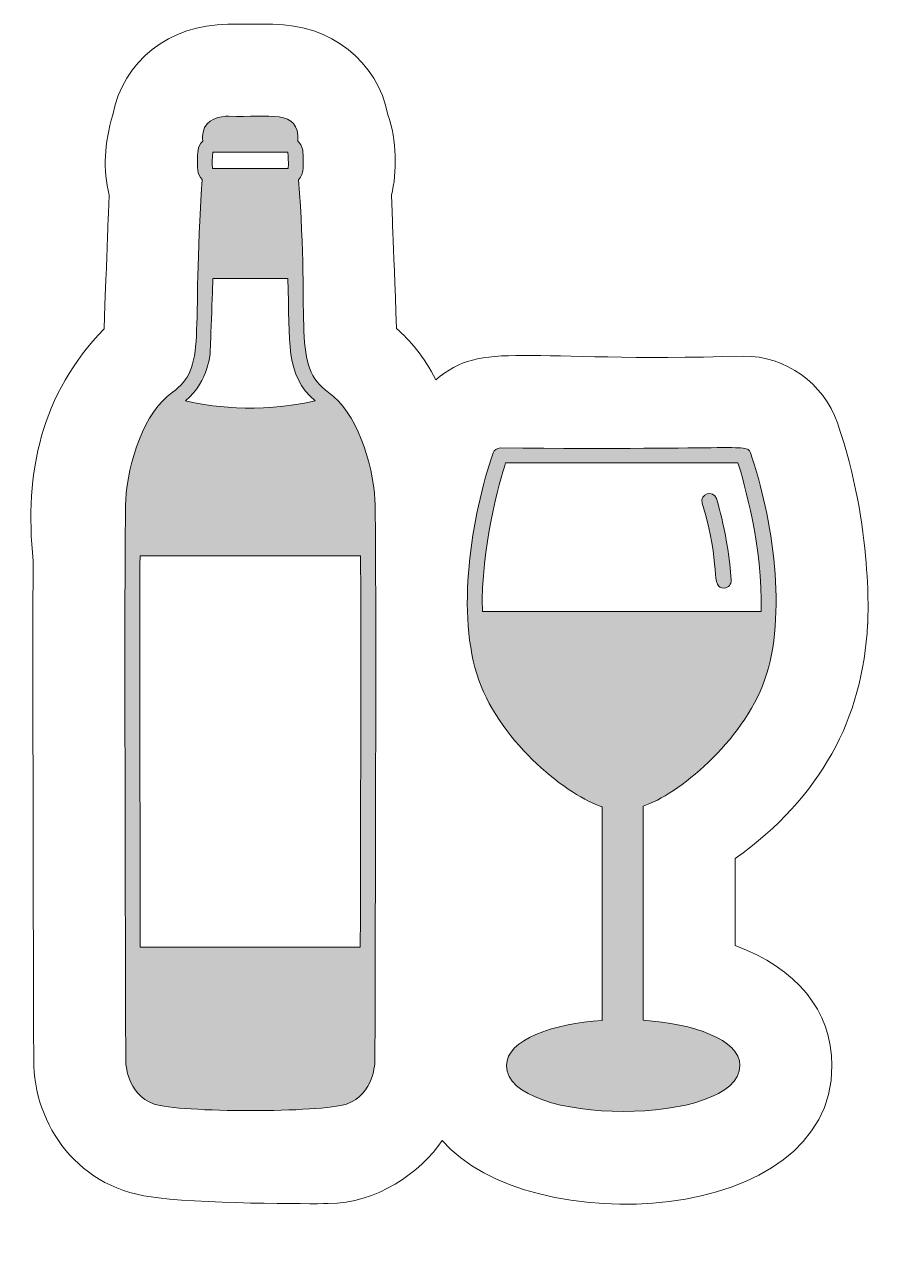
# Model space of a CAD drawing. Header units: inches. Extents: x -26 to -12.9, y -15.4 to -9.4.
# Drawn here: x -15.79 to -14.604, y -15.062 to -13.362 of the extents above; entities that cross this region are included whole.
import ezdxf

# ---------------------------------------------------------------- set-up
doc = ezdxf.new("R2010")
doc.units = ezdxf.units.IN
doc.header["$MEASUREMENT"] = 0
doc.layers.add('_U+0421_U+043B_U+043E_U+0439 1', color=7, linetype='Continuous')

msp = doc.modelspace()

# ---------------------------------------------------------------- hatches: boundary and pattern name
at = {"layer": '_U+0421_U+043B_U+043E_U+0439 1', "true_color": 0xffffff}
h = msp.add_hatch(color=7, dxfattribs=at)
h.dxf.hatch_style = 2
edge = h.paths.add_edge_path()
edge.add_spline(control_points=[(-15.6282, -14.6515), (-15.6286, -14.4859), (-15.6291, -14.2323), (-15.6286, -14.1047), (-15.6286, -14.1047), (-15.3206, -14.1047), (-15.3206, -14.1047), (-15.3206, -14.126), (-15.3198, -14.1912), (-15.321, -14.6515), (-15.321, -14.6515), (-15.6282, -14.6515), (-15.6282, -14.6515)], knot_values=[0, 0, 0, 0, 1, 1, 1, 2, 2, 2, 3, 3, 3, 4, 4, 4, 4], degree=3, periodic=1)
edge = h.paths.add_edge_path()
edge.add_spline(control_points=[(-15.5274, -13.5632), (-15.528, -13.5602), (-15.5276, -13.5425), (-15.5269, -13.5407), (-15.5269, -13.5407), (-15.4223, -13.5407), (-15.4223, -13.5407), (-15.4216, -13.5425), (-15.4211, -13.5601), (-15.4218, -13.5632), (-15.4218, -13.5632), (-15.5274, -13.5632), (-15.5274, -13.5632)], knot_values=[0, 0, 0, 0, 1, 1, 1, 2, 2, 2, 3, 3, 3, 4, 4, 4, 4], degree=3, periodic=1)
edge = h.paths.add_edge_path()
edge.add_spline(control_points=[(-15.3006, -14.0268), (-15.3034, -13.9739), (-15.327, -13.9031), (-15.3653, -13.8763), (-15.4175, -13.8396), (-15.391, -13.7841), (-15.4073, -13.579), (-15.3985, -13.5709), (-15.4009, -13.5551), (-15.4009, -13.5445), (-15.4009, -13.535), (-15.4042, -13.5289), (-15.408, -13.5251), (-15.4061, -13.4792), (-15.4482, -13.4925), (-15.5044, -13.4905), (-15.5163, -13.4898), (-15.537, -13.4939), (-15.5405, -13.5127), (-15.5413, -13.5164), (-15.5413, -13.5212), (-15.5411, -13.5251), (-15.549, -13.5328), (-15.5481, -13.5428), (-15.5484, -13.551), (-15.5487, -13.5598), (-15.5491, -13.5721), (-15.5419, -13.5789), (-15.5571, -13.7996), (-15.5341, -13.8413), (-15.5837, -13.8763), (-15.6221, -13.9031), (-15.6457, -13.9739), (-15.6485, -14.0268), (-15.651, -14.0741), (-15.6486, -14.7794), (-15.6485, -14.8094), (-15.6485, -14.8113), (-15.6481, -14.8572), (-15.609, -14.8706), (-15.5914, -14.8767), (-15.5329, -14.8798), (-15.4745, -14.8798), (-15.4161, -14.8798), (-15.3577, -14.8767), (-15.3402, -14.8706), (-15.301, -14.8572), (-15.3006, -14.8113), (-15.3006, -14.8094), (-15.3006, -14.8094), (-15.3003, -14.7443), (-15.3002, -14.6516), (-15.3, -14.6092), (-15.2984, -14.0672), (-15.3006, -14.0268)], knot_values=[0, 0, 0, 0, 0.013889, 0.013889, 0.013889, 0.027778, 0.027778, 0.027778, 0.041667, 0.041667, 0.041667, 0.055556, 0.055556, 0.055556, 0.069444, 0.069444, 0.069444, 0.083333, 0.083333, 0.083333, 0.097222, 0.097222, 0.097222, 0.111111, 0.111111, 0.111111, 0.125, 0.125, 0.125, 0.138889, 0.138889, 0.138889, 0.152778, 0.152778, 0.152778, 0.166667, 0.166667, 0.166667, 0.180556, 0.180556, 0.180556, 0.194444, 0.194444, 0.194444, 0.208333, 0.208333, 0.208333, 0.222222, 0.222222, 0.222222, 0.236111, 0.236111, 0.236111, 0.25, 0.25, 0.25, 0.25], degree=3, periodic=0)
edge.add_line((-15.3006, -14.0268), (-15.3006, -14.0268))
edge = h.paths.add_edge_path()
edge.add_spline(control_points=[(-15.5305, -13.8177), (-15.5305, -13.8163), (-15.5264, -13.7103), (-15.5267, -13.717), (-15.5267, -13.717), (-15.4224, -13.717), (-15.4224, -13.717), (-15.4188, -13.808), (-15.4264, -13.8521), (-15.3842, -13.8879), (-15.4645, -13.9071), (-15.5367, -13.8946), (-15.565, -13.8881), (-15.5317, -13.8598), (-15.5305, -13.8194), (-15.5305, -13.8177)], knot_values=[0, 0, 0, 0, 0.013889, 0.013889, 0.013889, 0.027778, 0.027778, 0.027778, 0.041667, 0.041667, 0.041667, 0.055556, 0.055556, 0.055556, 0.069444, 0.069444, 0.069444, 0.069444], degree=3, periodic=0)
edge.add_line((-15.5305, -13.8177), (-15.5305, -13.8177))
edge = h.paths.add_edge_path()
edge.add_spline(control_points=[(-14.7763, -13.9609), (-14.7809, -13.9475), (-14.7785, -13.9568), (-15.1256, -13.9539), (-15.1301, -13.9539), (-15.134, -13.9568), (-15.1355, -13.9609), (-15.1661, -14.049), (-15.1881, -14.1869), (-15.1554, -14.2783), (-15.124, -14.3671), (-15.0288, -14.4419), (-14.9831, -14.4552), (-14.9831, -14.4552), (-14.9831, -14.7537), (-14.9831, -14.7537), (-15.0523, -14.7585), (-15.1169, -14.7803), (-15.1169, -14.817), (-15.1169, -14.9023), (-14.791, -14.9023), (-14.791, -14.817), (-14.791, -14.7802), (-14.8563, -14.7583), (-14.9259, -14.7536), (-14.9259, -14.7536), (-14.9259, -14.4544), (-14.9259, -14.4544), (-14.8784, -14.4389), (-14.7869, -14.3644), (-14.7565, -14.2783), (-14.7245, -14.1885), (-14.7453, -14.0499), (-14.7763, -13.9609)], knot_values=[0, 0, 0, 0, 0.013889, 0.013889, 0.013889, 0.027778, 0.027778, 0.027778, 0.041667, 0.041667, 0.041667, 0.055556, 0.055556, 0.055556, 0.069444, 0.069444, 0.069444, 0.083333, 0.083333, 0.083333, 0.097222, 0.097222, 0.097222, 0.111111, 0.111111, 0.111111, 0.125, 0.125, 0.125, 0.138889, 0.138889, 0.138889, 0.152778, 0.152778, 0.152778, 0.152778], degree=3, periodic=0)
edge.add_line((-14.7763, -13.9609), (-14.7763, -13.9609))
edge = h.paths.add_edge_path()
edge.add_spline(control_points=[(-15.1181, -13.9748), (-15.1181, -13.9748), (-14.7937, -13.9748), (-14.7937, -13.9748), (-14.7856, -14.0005), (-14.7587, -14.0931), (-14.7613, -14.1826), (-14.7613, -14.1826), (-15.1506, -14.1826), (-15.1506, -14.1826), (-15.153, -14.0931), (-15.1262, -14.0005), (-15.1181, -13.9748)], knot_values=[0, 0, 0, 0, 0.013889, 0.013889, 0.013889, 0.027778, 0.027778, 0.027778, 0.041667, 0.041667, 0.041667, 0.055556, 0.055556, 0.055556, 0.055556], degree=3, periodic=0)
edge.add_line((-15.1181, -13.9748), (-15.1181, -13.9748))
edge = h.paths.add_edge_path()
edge.add_spline(control_points=[(-14.8127, -14.1496), (-14.8336, -14.1513), (-14.8161, -14.1179), (-14.8435, -14.031), (-14.8476, -14.0178), (-14.8278, -14.0116), (-14.8236, -14.0247), (-14.823, -14.0269), (-14.8072, -14.0774), (-14.803, -14.1385), (-14.8026, -14.1442), (-14.8069, -14.1492), (-14.8127, -14.1496)], knot_values=[0, 0, 0, 0, 0.013889, 0.013889, 0.013889, 0.027778, 0.027778, 0.027778, 0.041667, 0.041667, 0.041667, 0.055556, 0.055556, 0.055556, 0.055556], degree=3, periodic=0)
edge.add_line((-14.8127, -14.1496), (-14.8127, -14.1496))

# ---------------------------------------------------------------- linework, layer by layer
at = {"layer": '_U+0421_U+043B_U+043E_U+0439 1', "color": 1, "lineweight": 9, "true_color": 0xff0000}
msp.add_open_spline([(-14.6549, -13.9188), (-14.6743, -13.863), (-14.7269, -13.8255), (-14.7861, -13.8255), (-15.098, -13.8349), (-15.1497, -13.8027), (-15.2154, -13.8585), (-15.2324, -13.8259), (-15.252, -13.803), (-15.2703, -13.787), (-15.2801, -13.5315), (-15.2767, -13.6196), (-15.2774, -13.6006), (-15.2698, -13.5692), (-15.2695, -13.5234), (-15.2825, -13.4884), (-15.2968, -13.4139), (-15.3627, -13.3619), (-15.443, -13.3619), (-15.443, -13.3619), (-15.5061, -13.3619), (-15.5061, -13.3619), (-15.5868, -13.3619), (-15.6529, -13.4143), (-15.6667, -13.4882), (-15.6781, -13.5292), (-15.6806, -13.5644), (-15.6717, -13.6006), (-15.6773, -13.7488), (-15.6713, -13.5921), (-15.6788, -13.7875), (-15.7668, -13.8791), (-15.7901, -13.986), (-15.7779, -14.1119), (-15.7781, -14.1711), (-15.7785, -14.3337), (-15.777, -14.8094), (-15.777, -14.8993), (-15.7156, -14.9916), (-15.6028, -15.0017), (-15.5263, -15.0112), (-15.3645, -15.0098), (-15.3659, -15.0098), (-15.2985, -15.0098), (-15.2369, -14.9664), (-15.2066, -14.9216), (-15.0865, -15.0616), (-14.6625, -15.0438), (-14.6625, -14.817), (-14.6625, -14.7397), (-14.7126, -14.6806), (-14.7974, -14.6493), (-14.7974, -14.6493), (-14.7974, -14.5277), (-14.7974, -14.5277), (-14.6773, -14.4409), (-14.6196, -14.3328), (-14.6126, -14.2001), (-14.6125, -14.2001), (-14.6042, -14.0649), (-14.6549, -13.9188)], degree=3, knots=[0, 0, 0, 0, 1, 1, 1, 2, 2, 2, 3, 3, 3, 4, 4, 4, 5, 5, 5, 6, 6, 6, 7, 7, 7, 8, 8, 8, 9, 9, 9, 10, 10, 10, 11, 11, 11, 12, 12, 12, 13, 13, 13, 14, 14, 14, 15, 15, 15, 16, 16, 16, 17, 17, 17, 18, 18, 18, 19, 19, 19, 20, 20, 20, 20], dxfattribs=at)
at = {"layer": '_U+0421_U+043B_U+043E_U+0439 1', "lineweight": 0}
for points, knots in [([(-15.3006, -14.0268), (-15.3034, -13.9739), (-15.327, -13.9031), (-15.3653, -13.8763), (-15.4175, -13.8396), (-15.391, -13.7841), (-15.4073, -13.579), (-15.3985, -13.5709), (-15.4009, -13.5551), (-15.4009, -13.5445), (-15.4009, -13.535), (-15.4042, -13.5289), (-15.408, -13.5251), (-15.4061, -13.4792), (-15.4482, -13.4925), (-15.5044, -13.4905), (-15.5163, -13.4898), (-15.537, -13.4939), (-15.5405, -13.5127), (-15.5413, -13.5164), (-15.5413, -13.5212), (-15.5411, -13.5251), (-15.549, -13.5328), (-15.5481, -13.5428), (-15.5484, -13.551), (-15.5487, -13.5598), (-15.5491, -13.5721), (-15.5419, -13.5789), (-15.5571, -13.7996), (-15.5341, -13.8413), (-15.5837, -13.8763), (-15.6221, -13.9031), (-15.6457, -13.9739), (-15.6485, -14.0268), (-15.651, -14.0741), (-15.6486, -14.7794), (-15.6485, -14.8094), (-15.6485, -14.8113), (-15.6481, -14.8572), (-15.609, -14.8706), (-15.5914, -14.8767), (-15.5329, -14.8798), (-15.4745, -14.8798), (-15.4161, -14.8798), (-15.3577, -14.8767), (-15.3402, -14.8706), (-15.301, -14.8572), (-15.3006, -14.8113), (-15.3006, -14.8094), (-15.3006, -14.8094), (-15.3003, -14.7443), (-15.3002, -14.6516), (-15.3, -14.6092), (-15.2984, -14.0672), (-15.3006, -14.0268)], [0, 0, 0, 0, 1, 1, 1, 2, 2, 2, 3, 3, 3, 4, 4, 4, 5, 5, 5, 6, 6, 6, 7, 7, 7, 8, 8, 8, 9, 9, 9, 10, 10, 10, 11, 11, 11, 12, 12, 12, 13, 13, 13, 14, 14, 14, 15, 15, 15, 16, 16, 16, 17, 17, 17, 18, 18, 18, 18]), ([(-15.5274, -13.5632), (-15.528, -13.5602), (-15.5276, -13.5425), (-15.5269, -13.5407), (-15.5269, -13.5407), (-15.4223, -13.5407), (-15.4223, -13.5407), (-15.4216, -13.5425), (-15.4211, -13.5601), (-15.4218, -13.5632), (-15.4218, -13.5632), (-15.5274, -13.5632), (-15.5274, -13.5632)], [0, 0, 0, 0, 1, 1, 1, 2, 2, 2, 3, 3, 3, 4, 4, 4, 4]), ([(-15.5305, -13.8177), (-15.5305, -13.8163), (-15.5264, -13.7103), (-15.5267, -13.717), (-15.5267, -13.717), (-15.4224, -13.717), (-15.4224, -13.717), (-15.4188, -13.808), (-15.4264, -13.8521), (-15.3842, -13.8879), (-15.4645, -13.9071), (-15.5367, -13.8946), (-15.565, -13.8881), (-15.5317, -13.8598), (-15.5305, -13.8194), (-15.5305, -13.8177)], [0, 0, 0, 0, 1, 1, 1, 2, 2, 2, 3, 3, 3, 4, 4, 4, 5, 5, 5, 5]), ([(-14.7763, -13.9609), (-14.7809, -13.9475), (-14.7785, -13.9568), (-15.1256, -13.9539), (-15.1301, -13.9539), (-15.134, -13.9568), (-15.1355, -13.9609), (-15.1661, -14.049), (-15.1881, -14.1869), (-15.1554, -14.2783), (-15.124, -14.3671), (-15.0288, -14.4419), (-14.9831, -14.4552), (-14.9831, -14.4552), (-14.9831, -14.7537), (-14.9831, -14.7537), (-15.0523, -14.7585), (-15.1169, -14.7803), (-15.1169, -14.817), (-15.1169, -14.9023), (-14.791, -14.9023), (-14.791, -14.817), (-14.791, -14.7802), (-14.8563, -14.7583), (-14.9259, -14.7536), (-14.9259, -14.7536), (-14.9259, -14.4544), (-14.9259, -14.4544), (-14.8784, -14.4389), (-14.7869, -14.3644), (-14.7565, -14.2783), (-14.7245, -14.1885), (-14.7453, -14.0499), (-14.7763, -13.9609)], [0, 0, 0, 0, 1, 1, 1, 2, 2, 2, 3, 3, 3, 4, 4, 4, 5, 5, 5, 6, 6, 6, 7, 7, 7, 8, 8, 8, 9, 9, 9, 10, 10, 10, 11, 11, 11, 11]), ([(-15.1181, -13.9748), (-15.1181, -13.9748), (-14.7937, -13.9748), (-14.7937, -13.9748), (-14.7856, -14.0005), (-14.7587, -14.0931), (-14.7613, -14.1826), (-14.7613, -14.1826), (-15.1506, -14.1826), (-15.1506, -14.1826), (-15.153, -14.0931), (-15.1262, -14.0005), (-15.1181, -13.9748)], [0, 0, 0, 0, 1, 1, 1, 2, 2, 2, 3, 3, 3, 4, 4, 4, 4]), ([(-14.8127, -14.1496), (-14.8336, -14.1513), (-14.8161, -14.1179), (-14.8435, -14.031), (-14.8476, -14.0178), (-14.8278, -14.0116), (-14.8236, -14.0247), (-14.823, -14.0269), (-14.8072, -14.0774), (-14.803, -14.1385), (-14.8026, -14.1442), (-14.8069, -14.1492), (-14.8127, -14.1496)], [0, 0, 0, 0, 1, 1, 1, 2, 2, 2, 3, 3, 3, 4, 4, 4, 4]), ([(-15.6282, -14.6515), (-15.6286, -14.4859), (-15.6291, -14.2323), (-15.6286, -14.1047), (-15.6286, -14.1047), (-15.3206, -14.1047), (-15.3206, -14.1047), (-15.3206, -14.126), (-15.3198, -14.1912), (-15.321, -14.6515), (-15.321, -14.6515), (-15.6282, -14.6515), (-15.6282, -14.6515)], [0, 0, 0, 0, 1, 1, 1, 2, 2, 2, 3, 3, 3, 4, 4, 4, 4])]:
    msp.add_open_spline(points, degree=3, knots=knots, dxfattribs=at)

doc.saveas('drawing.dxf')
